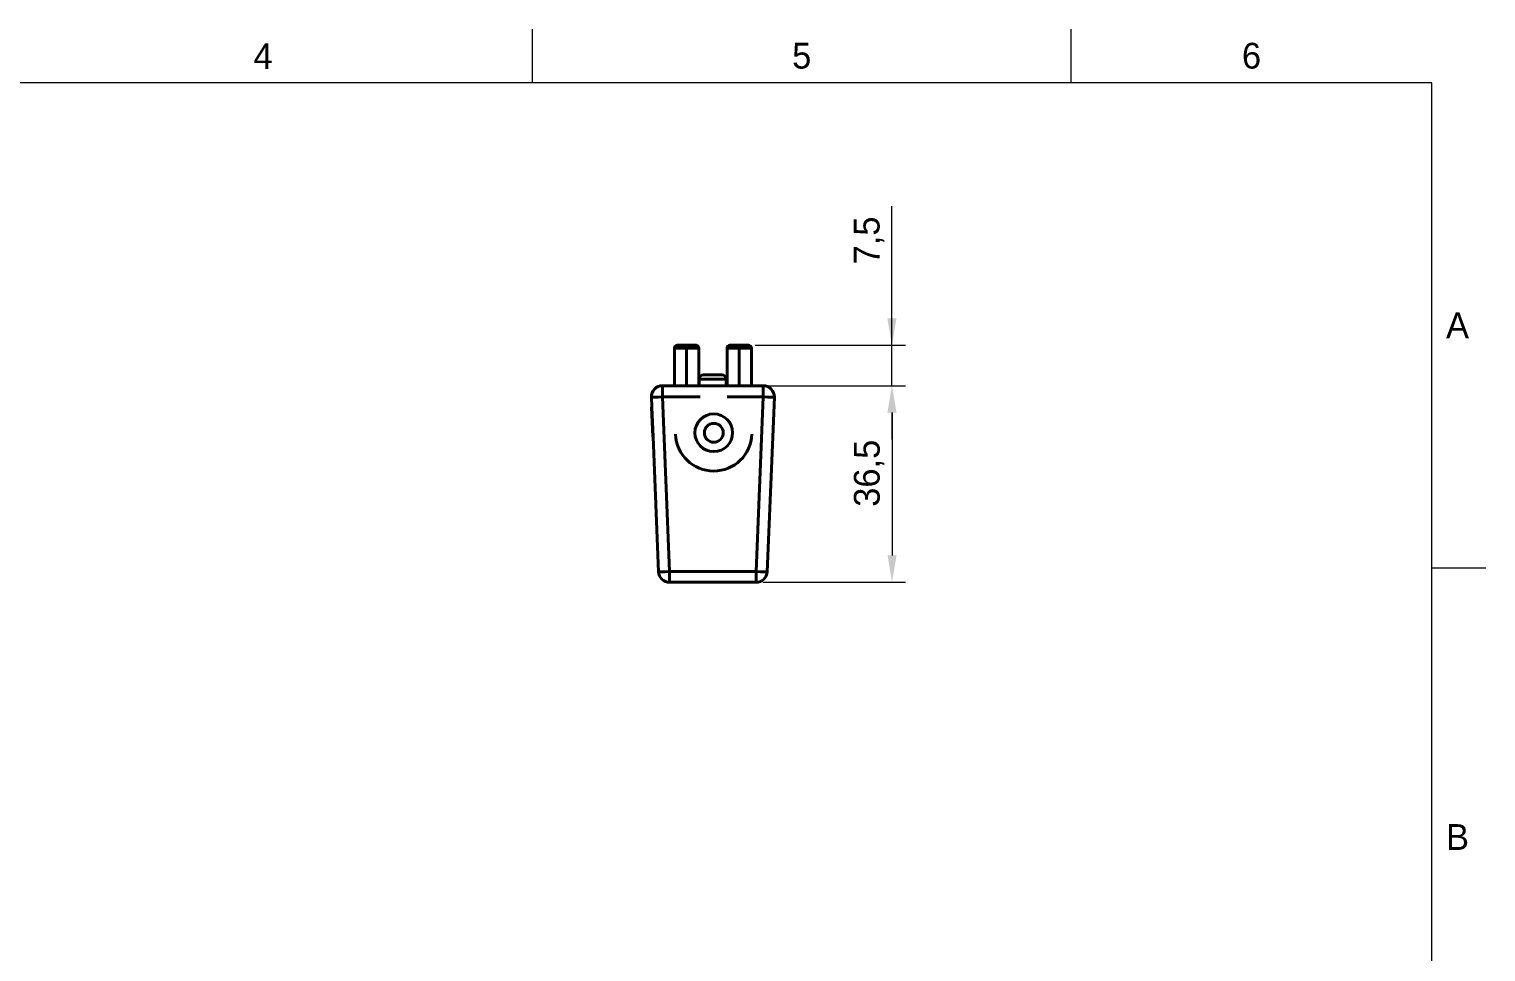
# Model space of a CAD drawing. Header units: millimetres. Extents: x 15 to 292, y 5 to 205.
# Drawn here: x 156.8 to 292, y 119.3 to 205 of the extents above; entities that cross this region are included whole.
import ezdxf

# ---------------------------------------------------------------- set-up
doc = ezdxf.new("R2010")
doc.units = ezdxf.units.MM
for name, color, linetype in [('Annotations', 7, 'Continuous'), ('Border', 7, 'Continuous'), ('Geometries', 7, 'Continuous')]:
    doc.layers.add(name, color=color, linetype=linetype)
doc.styles.add('Shapr0', font='txt', dxfattribs={"height": 2.3925})
doc.styles.add('Shapr3', font='txt', dxfattribs={"height": 2.3925})
doc.dimstyles.new('ISO-25', dxfattribs={"dimtxt": 2.5, "dimasz": 2.5, "dimexe": 1.25, "dimexo": 0.625, "dimtad": 1, "dimtxsty": 'Standard', "dimcen": 2.5, "dimadec": 0, "dimazin": 0, "dimtfac": 1, "dimtmove": 0, "dimatfit": 3, "dimfxl": 1, "dimarcsym": 0})

# ---------------------------------------------------------------- blocks, each defined once
blk = doc.blocks.new('*D8')
at = {"layer": 'Annotations', "color": 0, "linetype": 'Continuous', "lineweight": 15}
for p, q in [((225.56, 171.9), (238.13, 171.9)), ((236.88, 169.4), (236.88, 156.15)), ((224.89, 153.65), (238.13, 153.65))]:
    blk.add_line(p, q, dxfattribs=at)
at = {"layer": 'Annotations', "color": 0}
for points in [[(237.3, 169.4), (236.47, 169.4), (236.88, 171.9)], [(236.47, 156.15), (237.3, 156.15), (236.88, 153.65)]]:
    blk.add_solid(points, dxfattribs=at)
at = {"layer": 'Defpoints', "color": 0}
for p in [(224.93, 171.9), (224.27, 153.65), (236.88, 153.65)]:
    blk.add_point(p, dxfattribs=at)
at = {"layer": 'Annotations', "color": 0, "lineweight": 15, "insert": (234.76, 163.77), "char_height": 2.393, "attachment_point": 5, "rotation": 90, "style": 'Shapr3'}
blk.add_mtext('36,5', dxfattribs=at)
blk = doc.blocks.new('*D9')
at = {"layer": 'Annotations', "color": 0, "linetype": 'Continuous', "lineweight": 15}
for p, q in [((236.87, 175.65), (236.87, 188.58)), ((236.87, 178.15), (236.87, 180.65)), ((224.19, 175.65), (238.12, 175.65)), ((236.87, 171.9), (236.87, 175.65)), ((224.45, 171.9), (238.12, 171.9)), ((236.87, 169.4), (236.87, 166.9))]:
    blk.add_line(p, q, dxfattribs=at)
at = {"layer": 'Annotations', "color": 0}
for points in [[(236.45, 178.15), (237.29, 178.15), (236.87, 175.65)], [(237.29, 169.4), (236.45, 169.4), (236.87, 171.9)]]:
    blk.add_solid(points, dxfattribs=at)
at = {"layer": 'Defpoints', "color": 0}
for p in [(223.57, 175.65), (236.87, 175.65), (223.82, 171.9)]:
    blk.add_point(p, dxfattribs=at)
at = {"layer": 'Annotations', "color": 0, "lineweight": 15, "insert": (234.75, 185.38), "char_height": 2.393, "attachment_point": 5, "rotation": 90, "style": 'Shapr3'}
blk.add_mtext('7,5', dxfattribs=at)

msp = doc.modelspace()

# ---------------------------------------------------------------- linework, layer by layer
at = {"layer": 'Border', "linetype": 'Continuous', "lineweight": 15}
for p, q in [((203.5, 200), (203.5, 205)), ((253.5, 200), (253.5, 205)), ((287, 200), (20, 200)), ((287, 10), (287, 200)), ((287, 155), (292, 155))]:
    msp.add_line(p, q, dxfattribs=at)
at = {"layer": 'Geometries', "linetype": 'Continuous', "lineweight": 40}
for p, q in [((216.6922, 171.9), (216.6922, 175.3955)), ((217.8172, 175.3955), (216.6922, 175.3955)), ((216.9467, 175.65), (217.8172, 175.65)), ((217.8172, 175.65), (218.6877, 175.65)), ((217.8172, 175.65), (217.8172, 175.3955)), ((218.9422, 175.3955), (217.8172, 175.3955)), ((217.8172, 175.3955), (217.8172, 171.9)), ((218.9422, 175.3955), (218.9422, 171.9)), ((222.6968, 175.3955), (221.5718, 175.3955)), ((221.5718, 171.9), (221.5718, 175.3955)), ((221.8263, 175.65), (222.6968, 175.65)), ((222.6968, 175.65), (223.5673, 175.65)), ((222.6968, 175.65), (222.6968, 175.3955)), ((223.8218, 175.3955), (222.6968, 175.3955)), ((222.6968, 175.3955), (222.6968, 171.9)), ((223.8218, 175.3955), (223.8218, 171.9)), ((215.565, 171.9), (215.565, 170.8499)), ((215.565, 171.9), (216.6922, 171.9)), ((216.6922, 171.9), (217.8172, 171.9)), ((217.8172, 171.9), (218.312, 171.9)), ((218.3121, 171.9), (218.312, 171.9)), ((218.3121, 171.9), (218.9422, 171.9)), ((218.9422, 171.9), (218.9755, 171.9)), ((221.4755, 172.4938), (218.9755, 172.4938)), ((218.9755, 171.9), (218.9755, 172.4938)), ((218.9755, 171.9), (221.4755, 171.9)), ((219.3816, 172.9), (221.0693, 172.9)), ((221.4755, 171.9), (221.4755, 172.4938)), ((221.4755, 171.9), (221.5718, 171.9)), ((221.5718, 171.9), (222.6968, 171.9)), ((222.6968, 171.9), (223.8218, 171.9)), ((223.8218, 171.9), (224.935, 171.9)), ((224.935, 170.8499), (224.935, 171.9)), ((214.5821, 169.9026), (214.5437, 170.8359)), ((215.565, 170.8499), (216.231, 154.6442)), ((219.0838, 170.8499), (215.565, 170.8499)), ((224.935, 170.8499), (221.5844, 170.8499)), ((224.269, 154.6442), (224.935, 170.8499)), ((225.9563, 170.8359), (225.2903, 154.6302)), ((214.5516, 169.9012), (214.5821, 169.9026)), ((214.5516, 169.9012), (214.682, 167.1543)), ((214.695, 167.1549), (214.5821, 169.9026)), ((214.682, 167.1543), (214.695, 167.1549)), ((215.2097, 154.6302), (214.695, 167.1549)), ((216.231, 153.65), (216.231, 154.6442)), ((216.231, 154.6442), (224.269, 154.6442)), ((224.269, 154.6442), (224.269, 153.65)), ((224.269, 153.65), (216.231, 153.65))]:
    msp.add_line(p, q, dxfattribs=at)
for radius in [1.75, 0.875]:
    msp.add_circle((220.3341, 167.5287), radius, dxfattribs=at)
for centre, radius, start, end in [((216.9467, 175.3955), 0.2545, 90, 180), ((218.6877, 175.3955), 0.2545, 0, 90), ((221.8263, 175.3955), 0.2545, 90, 180), ((223.5673, 175.3955), 0.2545, 0, 90), ((215.565, 170.8779), 1.0221, 90, 182.353297), ((219.3816, 172.4938), 0.4062, 90, 180), ((221.0693, 172.4938), 0.4062, 0, 90), ((224.935, 170.8779), 1.0221, 357.646703, 90), ((220.3341, 167.5287), 3.55, 182.222364, 357.777636), ((216.231, 154.6721), 1.0221, 182.353297, 270), ((224.269, 154.6721), 1.0221, 270, 357.646703)]:
    msp.add_arc(centre, radius, start, end, dxfattribs=at)
for centre, major_axis, start_param, end_param in [((215.565, 170.8779), (1.0213, 0.042), 3.14159265, 4.71126445), ((224.935, 170.8779), (1.0213, -0.042), 4.71351352, 6.28318531), ((216.231, 154.6721), (1.0213, 0.042), 3.14159265, 4.71126445), ((224.269, 154.6721), (1.0213, -0.042), 4.71351352, 6.28318531)]:
    msp.add_ellipse(centre, major_axis=major_axis, ratio=0.02736369, start_param=start_param, end_param=end_param, dxfattribs=at)

# ---------------------------------------------------------------- texts
at = {"layer": 'Border', "linetype": 'Continuous', "lineweight": 15, "char_height": 2.3925, "width": 2.3925, "style": 'Shapr0'}
for s, insert, attachment_point in [('4', (178.5, 201.3038), 8), ('5', (228.5, 201.3038), 8), ('6', (270.25, 201.3038), 8), ('A', (288.3037, 177.5), 4), ('B', (288.3037, 130), 4)]:
    msp.add_mtext(s, dxfattribs=dict(at, insert=insert, attachment_point=attachment_point))

# ---------------------------------------------------------------- dimensions: what is measured, and where the dimension line sits
at = {"layer": 'Annotations', "linetype": 'Continuous', "lineweight": 15}
for base, p1, p2, picture, middle in [((236.8709, 175.65), (223.8218, 171.9), (223.5673, 175.65), '*D9', (236.8709, 185.3763)), ((236.8818, 153.65), (224.935, 171.9), (224.269, 153.65), '*D8', (236.8818, 163.77))]:
    dim = msp.add_linear_dim(base=base, p1=p1, p2=p2, angle=90, dimstyle='ISO-25', override={"dimscale": 1, "dimgap": 0.7, "dimdec": 2, "dimlfac": 2, "dimzin": 8, "dimdsep": 44, "dimtxsty": 'Shapr3', "dimse1": 0, "dimse2": 0, "dimfrac": 2, "dimlwd": 15, "dimlwe": 15}, dxfattribs=at)
    dim.commit()
    dim.dimension.update_dxf_attribs({"geometry": picture, "text_midpoint": middle, "dimtype": 160})

doc.saveas('drawing.dxf')
